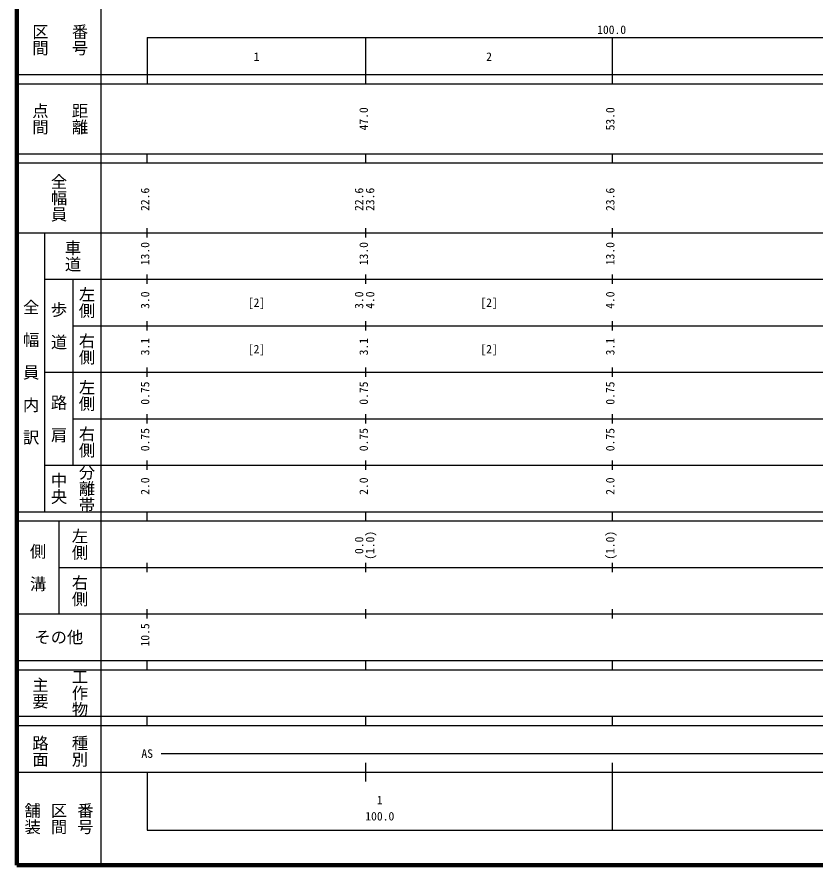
# Model space of a CAD drawing. Units: millimetres on the paper, enlarged 1000 times. Extents: x 40000 to 680000, y 20000 to 380000.
# Drawn here: x 40000 to 211574, y 20000 to 202409 of the extents above; entities that cross this region are included whole.
import ezdxf
from ezdxf.enums import TextEntityAlignment as Align

# ---------------------------------------------------------------- set-up
doc = ezdxf.new("R2010")
doc.units = ezdxf.units.MM
doc.header["$LTSCALE"] = 1000
doc.layers.add('M-TTL', color=2, linetype='Continuous', lineweight=140)
doc.layers.add('M-TTL-BAND', color=7, linetype='Continuous', lineweight=25)
doc.styles.add('@ＭＳ ゴシック', font='')
doc.styles.add('ＭＳ ゴシック', font='')
doc.styles.get('@ＭＳ ゴシック').set_extended_font_data('@MS Gothic')
doc.styles.get('ＭＳ ゴシック').set_extended_font_data('MS Gothic')

msp = doc.modelspace()

# ---------------------------------------------------------------- linework, layer by layer
at = {"layer": 'M-TTL'}
for p, q in [((40000, 380000), (40000, 20000)), ((40000, 20000), (680000, 20000))]:
    msp.add_line(p, q, dxfattribs=at)
at = {"layer": 'M-TTL-BAND'}
for p, q in [((58000, 370000), (58000, 20000)), ((68000, 198000), (579000, 198000)), ((68000, 198000), (68000, 188000)), ((115000, 188000), (115000, 198000)), ((168000, 188000), (168000, 198000)), ((40000, 190000), (579000, 190000)), ((40000, 188000), (579000, 188000)), ((40000, 173000), (579000, 173000)), ((68000, 171000), (68000, 173000)), ((115000, 171000), (115000, 173000)), ((168000, 171000), (168000, 173000)), ((40000, 171000), (579000, 171000)), ((68000, 155000), (68000, 157000)), ((115000, 155000), (115000, 157000)), ((168000, 155000), (168000, 157000)), ((40000, 156000), (579000, 156000)), ((46000, 96000), (46000, 156000)), ((46000, 146000), (579000, 146000)), ((52000, 146000), (52000, 106000)), ((68000, 145000), (68000, 147000)), ((115000, 145000), (115000, 147000)), ((168000, 145000), (168000, 147000)), ((68000, 135000), (68000, 137000)), ((115000, 135000), (115000, 137000)), ((168000, 135000), (168000, 137000)), ((52000, 136000), (579000, 136000)), ((46000, 126000), (579000, 126000)), ((68000, 125000), (68000, 127000)), ((115000, 125000), (115000, 127000)), ((168000, 125000), (168000, 127000)), ((68000, 115000), (68000, 117000)), ((115000, 115000), (115000, 117000)), ((168000, 115000), (168000, 117000)), ((52000, 116000), (579000, 116000)), ((46000, 106000), (579000, 106000)), ((68000, 105000), (68000, 107000)), ((115000, 105000), (115000, 107000)), ((168000, 105000), (168000, 107000)), ((40000, 96000), (579000, 96000)), ((68000, 94000), (68000, 96000)), ((115000, 94000), (115000, 96000)), ((168000, 94000), (168000, 96000)), ((40000, 94000), (579000, 94000)), ((49000, 94000), (49000, 74000)), ((49000, 84000), (579000, 84000)), ((68000, 83000), (68000, 85000)), ((115000, 83000), (115000, 85000)), ((168000, 83000), (168000, 85000)), ((68000, 73000), (68000, 75000)), ((115000, 73000), (115000, 75000)), ((168000, 73000), (168000, 75000)), ((40000, 74000), (579000, 74000)), ((40000, 64000), (579000, 64000)), ((68000, 62000), (68000, 64000)), ((115000, 62000), (115000, 64000)), ((168000, 62000), (168000, 64000)), ((40000, 62000), (579000, 62000)), ((40000, 52000), (579000, 52000)), ((68000, 50000), (68000, 52000)), ((115000, 50000), (115000, 52000)), ((168000, 50000), (168000, 52000)), ((40000, 50000), (579000, 50000)), ((71000, 44000), (565000, 44000)), ((115000, 38000), (115000, 42000)), ((168000, 27500), (168000, 42000)), ((40000, 40000), (579000, 40000)), ((68000, 40000), (68000, 27500)), ((68000, 27500), (579000, 27500))]:
    msp.add_line(p, q, dxfattribs=at)

# ---------------------------------------------------------------- texts
at = {"layer": 'M-TTL-BAND', "style": '@ＭＳ ゴシック'}
for s, p in [('番号', (53500, 197500)), ('区間', (45000, 197500)), ('点間', (45000, 180500)), ('距離', (53500, 180500)), ('全幅員', (49000, 163500)), ('車道', (52000, 151000)), ('左側', (55000, 141000)), ('全\u3000幅\u3000員\u3000内\u3000訳', (43000, 126000)), ('歩\u3000道', (49000, 136000)), ('右側', (55000, 131000)), ('左側', (55000, 121000)), ('路\u3000肩', (49000, 116000)), ('右側', (55000, 111000)), ('分離帯', (55000, 101000)), ('中央', (49000, 101000)), ('左側', (53500, 89000)), ('側\u3000溝', (44500, 84000)), ('右側', (53500, 79000)), ('主要', (45000, 57000)), ('工作物', (53500, 57000)), ('路面', (45000, 44500)), ('種別', (53500, 44500)), ('舗装', (43333, 30000)), ('区間', (49000, 30000)), ('番号', (54667, 30000))]:
    msp.add_text(s, height=2566, rotation=270, dxfattribs=at).set_placement(p, align=Align.MIDDLE_CENTER)
at = {"layer": 'M-TTL-BAND', "style": 'ＭＳ ゴシック'}
for s, p in [('100.0', (167844, 198195)), ('1', (91500, 192405)), ('2', (141500, 192405)), ('[2]', (91500, 139500)), ('[2]', (141500, 139500)), ('[2]', (91500, 129500)), ('[2]', (141500, 129500)), ('AS', (68000, 42500)), ('1', (118000, 32523)), ('100.0', (118000, 29033))]:
    msp.add_text(s, height=1833, dxfattribs=at).set_placement(p, align=Align.BOTTOM_CENTER)
for s, p in [('47.0', (116000, 180500)), ('53.0', (169000, 180500)), ('22.6', (69000, 163174)), ('22.6', (115000, 163174)), ('23.6', (117370, 163174)), ('23.6', (169000, 163174)), ('13.0', (69000, 151500)), ('13.0', (116000, 151500)), ('13.0', (169000, 151500)), ('3.0', (69000, 141500)), ('3.0', (115000, 141500)), ('4.0', (117370, 141500)), ('4.0', (169000, 141500)), ('3.1', (69000, 131500)), ('3.1', (116000, 131500)), ('3.1', (169000, 131500)), ('0.75', (69000, 121500)), ('0.75', (116000, 121500)), ('0.75', (169000, 121500)), ('0.75', (69000, 111500)), ('0.75', (116000, 111500)), ('0.75', (169000, 111500)), ('2.0', (69000, 101500)), ('2.0', (116000, 101500)), ('2.0', (169000, 101500)), ('(1.0)', (117370, 88764)), ('(1.0)', (169000, 88764)), ('0.0', (115000, 88764)), ('10.5', (69000, 69500))]:
    msp.add_text(s, height=1833, rotation=90, dxfattribs=at).set_placement(p, align=Align.BOTTOM_CENTER)
msp.add_text('その他', height=2566, dxfattribs=at).set_placement((49000, 69000), align=Align.MIDDLE_CENTER)

doc.saveas('drawing.dxf')
